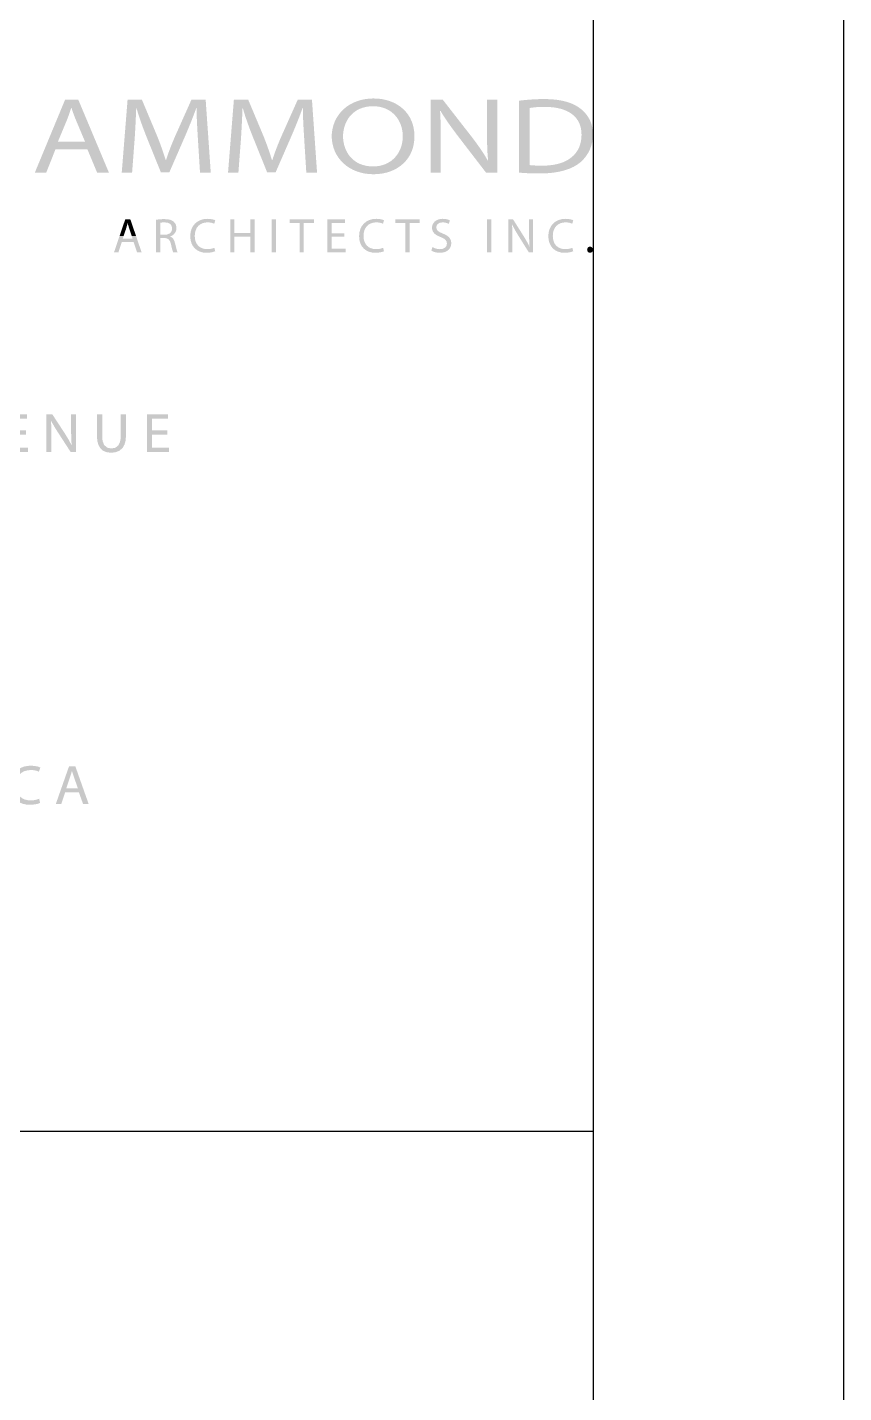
# Model space of a CAD drawing. Extents: x 0 to 36, y 0 to 24.
# Drawn here: x 34.368 to 36, y 18 to 20.729 of the extents above; entities that cross this region are included whole.
import ezdxf

# ---------------------------------------------------------------- set-up
doc = ezdxf.new("R2010")
doc.units = 0
doc.header["$LTSCALE"] = 0.375
doc.header["$MEASUREMENT"] = 0
doc.layers.get('0').update_dxf_attribs({"linetype": 'CONTINUOUS'})
doc.layers.get('DEFPOINTS').update_dxf_attribs({"linetype": 'CONTINUOUS'})
for name, color, linetype in [('BDR-25', 4, 'CONTINUOUS'), ('BDR-50', 5, 'CONTINUOUS'), ('BDR-70', 7, 'CONTINUOUS')]:
    doc.layers.add(name, color=color, linetype=linetype)

msp = doc.modelspace()

# ---------------------------------------------------------------- hatches: boundary and pattern name
at = {"layer": 'BDR-25'}
h = msp.add_hatch(color=256, dxfattribs=at)
h.paths.add_polyline_path([(34.6173, 19.9471), (34.6495, 19.9471), (34.6495, 19.9558), (34.607, 19.9558), (34.607, 19.8802), (34.6514, 19.8802), (34.6514, 19.8889), (34.6173, 19.8889), (34.6173, 19.9153), (34.6477, 19.9153), (34.6477, 19.924), (34.6173, 19.924)])
h.paths.add_polyline_path([(32.8358, 19.9532), (32.8271, 19.9532), (32.8107, 19.9447), (32.8257, 19.9435), (32.8257, 19.8802), (32.8358, 19.8802)])
h.paths.add_polyline_path([(32.8255, 19.9435), (32.8107, 19.9447), (32.8127, 19.9368)], flags=17)
h.paths.add_polyline_path([(32.9039, 19.9445), (32.9327, 19.9445), (32.9327, 19.9532), (32.8966, 19.9532), (32.8917, 19.9181), (32.8942, 19.9185), (32.9025, 19.9189), (32.9272, 19.9208), (32.9236, 19.9234), (32.9163, 19.926), (32.9013, 19.9266)])
h.paths.add_polyline_path([(32.9321, 19.9149), (32.9272, 19.9208), (32.9029, 19.919), (32.912, 19.9177), (32.9183, 19.9147), (32.9219, 19.9106), (32.9238, 19.9029), (32.9232, 19.8983), (32.9189, 19.8918), (32.9144, 19.8889), (32.9065, 19.8875), (32.9266, 19.8861), (32.9294, 19.8891), (32.9333, 19.896), (32.9345, 19.9039), (32.9343, 19.9074)])
h.paths.add_polyline_path([(32.9201, 19.8818), (32.9266, 19.8861), (32.9065, 19.8875), (32.9057, 19.8875), (32.8976, 19.8885), (32.8901, 19.8916), (32.8875, 19.8837), (32.8905, 19.882), (32.898, 19.8798), (32.9065, 19.879), (32.9126, 19.8794)])
h.paths.add_polyline_path([(33.0105, 19.8861), (32.9905, 19.8875), (32.9896, 19.8875), (32.9815, 19.8885), (32.974, 19.8916), (32.9714, 19.8837), (32.9744, 19.882), (32.9819, 19.8798), (32.9905, 19.879), (32.9965, 19.8794), (33.004, 19.8818)])
h.paths.add_polyline_path([(33.0172, 19.896), (33.0184, 19.9039), (33.0182, 19.9074), (33.016, 19.9149), (33.0111, 19.9208), (32.9864, 19.9189), (32.987, 19.9189), (32.9959, 19.9177), (33.0024, 19.9147), (33.0059, 19.9106), (33.0077, 19.9029), (33.0071, 19.8983), (33.0028, 19.8918), (32.9984, 19.8889), (32.9905, 19.8875), (33.0105, 19.8861), (33.0134, 19.8891)])
h.paths.add_polyline_path([(33.0075, 19.9234), (33.0002, 19.926), (32.9852, 19.9266), (32.988, 19.9445), (33.0166, 19.9445), (33.0166, 19.9532), (32.9805, 19.9532), (32.9757, 19.9181), (32.9781, 19.9185), (32.9864, 19.9189), (33.0111, 19.9208)])
h.paths.add_polyline_path([(34.5184, 19.9027), (34.5176, 19.9118), (34.5176, 19.9558), (34.507, 19.9558), (34.507, 19.912), (34.5072, 19.9096), (34.5083, 19.9007), (34.5107, 19.8934), (34.5143, 19.8875), (34.5196, 19.8828), (34.5358, 19.8875), (34.5283, 19.8889), (34.5224, 19.8936), (34.521, 19.8956)])
h.paths.add_polyline_path([(34.5516, 19.8828), (34.5573, 19.8875), (34.5587, 19.8891), (34.5624, 19.8956), (34.5644, 19.9033), (34.5652, 19.9124), (34.5652, 19.9558), (34.5547, 19.9558), (34.5547, 19.9118), (34.5547, 19.9082), (34.5531, 19.8999), (34.5498, 19.8936), (34.5439, 19.8889), (34.5358, 19.8875), (34.5196, 19.8828), (34.5267, 19.88), (34.5354, 19.879), (34.5358, 19.879), (34.5443, 19.88)])
h.paths.add_polyline_path([(34.4653, 19.9558), (34.4556, 19.9558), (34.4556, 19.9242), (34.4556, 19.9167), (34.4558, 19.9076), (34.4562, 19.8999), (34.4568, 19.8936), (34.4547, 19.8802), (34.4653, 19.8802)])
h.paths.add_polyline_path([(34.4426, 19.9181), (34.4179, 19.9558), (34.4152, 19.9435), (34.417, 19.9398), (34.4209, 19.9331), (34.4252, 19.9258), (34.4302, 19.9181), (34.4547, 19.8802), (34.4568, 19.8936), (34.4552, 19.8964), (34.4515, 19.9035), (34.4472, 19.9106)])
h.paths.add_polyline_path([(34.4158, 19.9201), (34.4158, 19.9293), (34.4156, 19.937), (34.4152, 19.9435), (34.4179, 19.9558), (34.4061, 19.9558), (34.4061, 19.8802), (34.4158, 19.8802), (34.4158, 19.9126)])
h.paths.add_polyline_path([(34.3654, 19.924), (34.335, 19.924), (34.335, 19.9471), (34.3672, 19.9471), (34.3672, 19.9558), (34.3246, 19.9558), (34.3246, 19.8802), (34.369, 19.8802), (34.369, 19.8889), (34.335, 19.8889), (34.335, 19.9153), (34.3654, 19.9153)])
h.paths.add_polyline_path([(34.292, 19.9558), (34.281, 19.9558), (34.2677, 19.9185), (34.266, 19.9135), (34.2632, 19.9049), (34.2608, 19.8974), (34.2589, 19.8908), (34.2525, 19.8802), (34.2642, 19.8802)])
h.paths.add_polyline_path([(34.2383, 19.9558), (34.2269, 19.9558), (34.2525, 19.8802), (34.2589, 19.8908), (34.2575, 19.8952), (34.2553, 19.9029), (34.2525, 19.9118)])
h.paths.add_polyline_path([(34.173, 19.9558), (34.1661, 19.9469), (34.1665, 19.9453), (34.1681, 19.9402), (34.1706, 19.9329), (34.1738, 19.9234), (34.1779, 19.9118), (34.1546, 19.9118), (34.1801, 19.9037), (34.1884, 19.8802), (34.1996, 19.8802)])
h.paths.add_polyline_path([(34.1598, 19.927), (34.1627, 19.9353), (34.1647, 19.942), (34.1661, 19.9469), (34.173, 19.9558), (34.16, 19.9558), (34.1337, 19.8802), (34.1446, 19.8802), (34.1525, 19.9037), (34.1801, 19.9037), (34.1546, 19.9118), (34.1566, 19.9171)])
h.paths.add_polyline_path([(34.0534, 19.9199), (34.053, 19.9256), (34.0512, 19.9335), (34.0479, 19.9406), (34.0431, 19.9465), (34.0412, 19.9479), (34.0354, 19.9518), (34.0108, 19.9483), (34.0121, 19.9483), (34.021, 19.9473), (34.0285, 19.9449), (34.0344, 19.9408), (34.0386, 19.9353), (34.0414, 19.9283), (34.0425, 19.9195), (34.0425, 19.9177), (34.0412, 19.9092), (34.0384, 19.9019), (34.0337, 19.896), (34.0321, 19.8946), (34.0258, 19.891), (34.0181, 19.8885), (34.0092, 19.8879), (34.0364, 19.8863), (34.0419, 19.8905), (34.0423, 19.8908), (34.0471, 19.8966), (34.0506, 19.9035), (34.0528, 19.9112)])
h.paths.add_polyline_path([(33.9989, 19.9473), (34.0021, 19.9479), (34.0108, 19.9483), (34.0354, 19.9518), (34.0283, 19.9544), (34.02, 19.956), (34.0104, 19.9564), (34.0046, 19.9564), (33.9964, 19.9558), (33.9883, 19.9548), (33.9883, 19.8804), (33.9906, 19.8802), (33.9985, 19.8798), (34.0072, 19.8796), (34.0133, 19.8798), (34.0222, 19.8808), (34.0299, 19.883), (34.0364, 19.8863), (34.0092, 19.8879), (34.0062, 19.8879), (33.9989, 19.8883)])
h.paths.add_polyline_path([(33.9261, 19.9558), (33.9192, 19.9469), (33.9198, 19.9453), (33.9212, 19.9402), (33.9237, 19.9329), (33.9271, 19.9234), (33.9312, 19.9118), (33.9079, 19.9118), (33.9332, 19.9037), (33.9415, 19.8802), (33.9529, 19.8802)])
h.paths.add_polyline_path([(33.9079, 19.9118), (33.9097, 19.9171), (33.9129, 19.927), (33.9158, 19.9353), (33.9178, 19.942), (33.9192, 19.9469), (33.9261, 19.9558), (33.9133, 19.9558), (33.8868, 19.8802), (33.8977, 19.8802), (33.9056, 19.9037), (33.9332, 19.9037)])
h.paths.add_polyline_path([(33.8519, 19.924), (33.8215, 19.924), (33.8215, 19.9471), (33.8537, 19.9471), (33.8537, 19.9558), (33.8112, 19.9558), (33.8112, 19.8802), (33.8556, 19.8802), (33.8556, 19.8889), (33.8215, 19.8889), (33.8215, 19.9153), (33.8519, 19.9153)])
h.paths.add_polyline_path([(33.7668, 19.9558), (33.7579, 19.9461), (33.7581, 19.9402), (33.7585, 19.9319), (33.7591, 19.9214), (33.7611, 19.8802), (33.7715, 19.8802)])
h.paths.add_polyline_path([(33.7528, 19.9307), (33.7554, 19.9384), (33.7579, 19.9461), (33.7668, 19.9558), (33.7532, 19.9558), (33.7392, 19.9187), (33.7388, 19.9179), (33.7362, 19.9104), (33.7338, 19.9025), (33.7313, 19.8942), (33.7224, 19.893), (33.7267, 19.8808), (33.7346, 19.8808), (33.749, 19.9199), (33.75, 19.9228)])
h.paths.add_polyline_path([(33.7218, 19.9244), (33.7188, 19.9329), (33.7149, 19.9435), (33.7104, 19.9558), (33.705, 19.9461), (33.7056, 19.9443), (33.7078, 19.9362), (33.7102, 19.9287), (33.7102, 19.9283), (33.7115, 19.9248), (33.7133, 19.9193), (33.7157, 19.9124), (33.7188, 19.9035), (33.7224, 19.893), (33.7313, 19.8942), (33.7313, 19.8946), (33.7289, 19.9031), (33.7267, 19.9102), (33.7258, 19.9128), (33.724, 19.9177)])
h.paths.add_polyline_path([(33.7044, 19.9274), (33.7048, 19.9364), (33.705, 19.9461), (33.7104, 19.9558), (33.6969, 19.9558), (33.6916, 19.8802), (33.7015, 19.8802), (33.7035, 19.912), (33.7035, 19.9128), (33.704, 19.9197)])
h.paths.add_polyline_path([(33.6563, 19.9199), (33.6559, 19.9256), (33.6541, 19.9335), (33.6508, 19.9406), (33.6458, 19.9465), (33.6442, 19.9479), (33.6383, 19.9518), (33.6138, 19.9483), (33.615, 19.9483), (33.6239, 19.9473), (33.6312, 19.9449), (33.6373, 19.9408), (33.6415, 19.9353), (33.6444, 19.9283), (33.6454, 19.9195), (33.6454, 19.9177), (33.6442, 19.9092), (33.6413, 19.9019), (33.6367, 19.896), (33.635, 19.8946), (33.6288, 19.891), (33.6211, 19.8885), (33.6119, 19.8879), (33.6393, 19.8863), (33.6448, 19.8905), (33.6452, 19.8908), (33.65, 19.8966), (33.6535, 19.9035), (33.6555, 19.9112)])
h.paths.add_polyline_path([(33.6018, 19.9473), (33.605, 19.9479), (33.6138, 19.9483), (33.6383, 19.9518), (33.6312, 19.9544), (33.6229, 19.956), (33.6133, 19.9564), (33.6075, 19.9564), (33.5994, 19.9558), (33.5913, 19.9548), (33.5913, 19.8804), (33.5935, 19.8802), (33.6014, 19.8798), (33.6101, 19.8796), (33.6162, 19.8798), (33.6251, 19.8808), (33.6328, 19.883), (33.6393, 19.8863), (33.6119, 19.8879), (33.6091, 19.8879), (33.6018, 19.8883)])
h.paths.add_polyline_path([(33.529, 19.9558), (33.5221, 19.9469), (33.5225, 19.9453), (33.5242, 19.9402), (33.5266, 19.9329), (33.5298, 19.9234), (33.5341, 19.9118), (33.5108, 19.9118), (33.5361, 19.9037), (33.5444, 19.8802), (33.5556, 19.8802)])
h.paths.add_polyline_path([(33.5108, 19.9118), (33.5126, 19.9171), (33.5159, 19.927), (33.5187, 19.9353), (33.5207, 19.942), (33.5221, 19.9469), (33.529, 19.9558), (33.5163, 19.9558), (33.4897, 19.8802), (33.5006, 19.8802), (33.5086, 19.9037), (33.5361, 19.9037)])
h.paths.add_polyline_path([(33.4577, 19.91), (33.4583, 19.9187), (33.4579, 19.9252), (33.4563, 19.9331), (33.453, 19.9402), (33.4484, 19.9463), (33.4449, 19.9495), (33.4222, 19.9487), (33.4275, 19.9481), (33.4346, 19.9453), (33.4404, 19.9398), (33.4439, 19.9343), (33.4463, 19.9268), (33.4473, 19.9183), (33.4465, 19.9102), (33.4443, 19.9025), (33.4402, 19.896), (33.4366, 19.8924), (33.4299, 19.8887), (33.422, 19.8875), (33.3995, 19.8865), (33.406, 19.8824), (33.4133, 19.8798), (33.4218, 19.879), (33.4273, 19.8794), (33.4352, 19.8812), (33.4421, 19.8847), (33.4481, 19.8897), (33.4524, 19.8952), (33.4556, 19.9021)])
h.paths.add_polyline_path([(33.3977, 19.9258), (33.3999, 19.9333), (33.4038, 19.9398), (33.4074, 19.9437), (33.4141, 19.9473), (33.4222, 19.9487), (33.4449, 19.9495), (33.4384, 19.9538), (33.4309, 19.9562), (33.4226, 19.957), (33.4171, 19.9566), (33.4092, 19.9548), (33.4023, 19.9512), (33.3965, 19.9461), (33.3922, 19.9406), (33.3888, 19.9337), (33.3867, 19.9258), (33.3861, 19.9173), (33.3865, 19.9108), (33.3882, 19.9029), (33.3914, 19.8958), (33.3961, 19.8897), (33.3995, 19.8865), (33.422, 19.8875), (33.4169, 19.8879), (33.4098, 19.8908), (33.404, 19.8962), (33.4003, 19.9017), (33.3979, 19.9092), (33.3969, 19.9175)])
h.paths.add_polyline_path([(33.3423, 19.9187), (33.3142, 19.9205), (33.3142, 19.9477), (33.3156, 19.9479), (33.3241, 19.9485), (33.3452, 19.951), (33.3405, 19.9538), (33.333, 19.9558), (33.3235, 19.9564), (33.3198, 19.9564), (33.3113, 19.9558), (33.3036, 19.9548), (33.3036, 19.8802), (33.3142, 19.8802), (33.3142, 19.9128), (33.3237, 19.9128), (33.3377, 19.9165)])
h.paths.add_polyline_path([(33.3504, 19.9278), (33.3521, 19.9358), (33.3521, 19.9372), (33.35, 19.9449), (33.3452, 19.951), (33.3241, 19.9485), (33.3304, 19.9479), (33.3373, 19.9451), (33.3397, 19.9424), (33.3417, 19.9345), (33.3411, 19.9309), (33.3371, 19.9244), (33.3328, 19.922), (33.3245, 19.9205), (33.3142, 19.9205), (33.3423, 19.9187), (33.3482, 19.924)])
h.paths.add_polyline_path([(33.3488, 19.9013), (33.3474, 19.9055), (33.3434, 19.9126), (33.3377, 19.9165), (33.3237, 19.9128), (33.3267, 19.9124), (33.3336, 19.9094), (33.3361, 19.9066), (33.3389, 19.8983), (33.3397, 19.8946), (33.3423, 19.8851), (33.344, 19.8802), (33.3547, 19.8802), (33.3539, 19.8824), (33.3517, 19.8895)])
h.paths.add_polyline_path([(33.2659, 19.9017), (33.2653, 19.907), (33.2617, 19.9139), (33.2576, 19.9175), (33.2351, 19.9163), (33.2428, 19.9155), (33.2497, 19.9124), (33.2527, 19.9094), (33.255, 19.9019), (33.2542, 19.8974), (33.2497, 19.8914), (33.244, 19.8887), (33.2353, 19.8877), (33.26, 19.8875), (33.2645, 19.894)])
h.paths.add_polyline_path([(33.2268, 19.9163), (33.2351, 19.9163), (33.2576, 19.9175), (33.2501, 19.9208), (33.2538, 19.9224), (33.2268, 19.924), (33.2268, 19.9479), (33.2274, 19.9479), (33.2359, 19.9485), (33.2562, 19.9514), (33.2521, 19.9538), (33.2446, 19.9558), (33.2351, 19.9564), (33.2323, 19.9564), (33.2238, 19.956), (33.2165, 19.9548), (33.2165, 19.8804), (33.2246, 19.8798), (33.2321, 19.8796), (33.2361, 19.8796), (33.2452, 19.8806), (33.2525, 19.8826), (33.2582, 19.8859), (33.26, 19.8875), (33.2353, 19.8877), (33.2349, 19.8877), (33.2268, 19.8881)])
h.paths.add_polyline_path([(33.2611, 19.9299), (33.2631, 19.9376), (33.2613, 19.9451), (33.2562, 19.9514), (33.2359, 19.9485), (33.2373, 19.9485), (33.2459, 19.9469), (33.2507, 19.9428), (33.2525, 19.9364), (33.2521, 19.9339), (33.2481, 19.9274), (33.2444, 19.9254), (33.2359, 19.924), (33.2268, 19.924), (33.2538, 19.9224), (33.2596, 19.9276)])
h.paths.add_polyline_path([(33.0878, 19.9532), (33.0788, 19.9532), (33.0626, 19.9447), (33.0776, 19.9435), (33.0776, 19.8802), (33.0878, 19.8802)])
h.paths.add_polyline_path([(33.0774, 19.9435), (33.0626, 19.9447), (33.0646, 19.9368)], flags=17)
h = msp.add_hatch(color=256, dxfattribs=at)
h.paths.add_polyline_path([(32.8211, 19.2117), (32.8515, 19.2117), (32.8515, 19.2202), (32.8211, 19.2202), (32.8211, 19.2435), (32.8533, 19.2435), (32.8533, 19.252), (32.8107, 19.252), (32.8107, 19.1765), (32.855, 19.1765), (32.855, 19.1852), (32.8211, 19.1852)])
h.paths.add_polyline_path([(32.9785, 19.2), (33.0062, 19.2), (32.9807, 19.2081), (32.9823, 19.2127), (32.9851, 19.221), (32.9875, 19.2282), (32.9895, 19.2343), (32.991, 19.2393), (32.9921, 19.2433), (32.9989, 19.252), (32.9862, 19.252), (32.9597, 19.1765), (32.9706, 19.1765)])
h.paths.add_polyline_path([(32.9989, 19.252), (32.9921, 19.2433), (32.9926, 19.2417), (32.9938, 19.2379), (32.9955, 19.2326), (32.9977, 19.2259), (33.0006, 19.2177), (33.004, 19.2081), (32.9807, 19.2081), (33.0062, 19.2), (33.0144, 19.1765), (33.0256, 19.1765)])
h.paths.add_polyline_path([(33.0717, 19.209), (33.0813, 19.209), (33.1, 19.2098), (33.0952, 19.2129), (33.1012, 19.2158), (33.0717, 19.2169), (33.0717, 19.2439), (33.0744, 19.2444), (33.0818, 19.2448), (33.1029, 19.2471), (33.1008, 19.2486), (33.0955, 19.2509), (33.0889, 19.2523), (33.081, 19.2528), (33.0741, 19.2526), (33.0675, 19.252), (33.0613, 19.2511), (33.0613, 19.1765), (33.0717, 19.1765)])
h.paths.add_polyline_path([(33.1087, 19.2255), (33.1097, 19.2321), (33.1092, 19.2365), (33.107, 19.2424), (33.1029, 19.2471), (33.0822, 19.2448), (33.0895, 19.2438), (33.0948, 19.2413), (33.0979, 19.2374), (33.0993, 19.2309), (33.0984, 19.2257), (33.0946, 19.2206), (33.089, 19.2178), (33.0821, 19.2169), (33.0717, 19.2169), (33.1012, 19.2158), (33.1058, 19.2202)])
h.paths.add_polyline_path([(33.1064, 19.1975), (33.1062, 19.1979), (33.1036, 19.2048), (33.1, 19.2098), (33.0813, 19.209), (33.0859, 19.2085), (33.0912, 19.2057), (33.0942, 19.2016), (33.0966, 19.1944), (33.0984, 19.1867), (33.1002, 19.18), (33.1017, 19.1765), (33.1123, 19.1765), (33.1108, 19.1808), (33.1088, 19.1876)])
h.paths.add_polyline_path([(33.1552, 19.2068), (33.1547, 19.2138), (33.155, 19.2196), (33.1564, 19.226), (33.1591, 19.2316), (33.1629, 19.2365), (33.1663, 19.2394), (33.1718, 19.2424), (33.1781, 19.2441), (33.1851, 19.2447), (33.1598, 19.2462), (33.155, 19.2423), (33.1514, 19.2381), (33.148, 19.2328), (33.1456, 19.2269), (33.1441, 19.2205), (33.1437, 19.2136), (33.1439, 19.2084), (33.1451, 19.2017), (33.1472, 19.1957), (33.1503, 19.1904), (33.1544, 19.1856), (33.1576, 19.1828), (33.1845, 19.184), (33.1794, 19.1843), (33.1729, 19.1857), (33.1673, 19.1884), (33.1626, 19.1921), (33.1601, 19.1952), (33.157, 19.2006)])
h.paths.add_polyline_path([(33.2013, 19.1873), (33.198, 19.186), (33.1918, 19.1845), (33.1845, 19.184), (33.1576, 19.1828), (33.1629, 19.1795), (33.1688, 19.1772), (33.1753, 19.1758), (33.1825, 19.1753), (33.1843, 19.1753), (33.1918, 19.1759), (33.1982, 19.1771), (33.2034, 19.179)])
h.paths.add_polyline_path([(33.2036, 19.2498), (33.1986, 19.2517), (33.1921, 19.2529), (33.1847, 19.2534), (33.1777, 19.2529), (33.1712, 19.2516), (33.1652, 19.2493), (33.1598, 19.2462), (33.1851, 19.2447), (33.1885, 19.2446), (33.1951, 19.2435), (33.2011, 19.2414)])
h.paths.add_polyline_path([(33.2508, 19.2207), (33.2508, 19.252), (33.2404, 19.252), (33.2404, 19.1765), (33.2508, 19.1765), (33.2508, 19.2118), (33.2886, 19.2118)])
h.paths.add_polyline_path([(33.299, 19.252), (33.2886, 19.252), (33.2886, 19.2207), (33.2508, 19.2207), (33.2886, 19.2118), (33.2886, 19.1765), (33.299, 19.1765)])
h.paths.add_polyline_path([(33.3512, 19.252), (33.3407, 19.252), (33.3407, 19.1765), (33.3512, 19.1765)])
h.paths.add_polyline_path([(33.4184, 19.2434), (33.4424, 19.2434), (33.4424, 19.252), (33.3841, 19.252), (33.3841, 19.2434), (33.4079, 19.2434), (33.4079, 19.1765), (33.4184, 19.1765)])
h.paths.add_polyline_path([(33.4856, 19.2117), (33.516, 19.2117), (33.516, 19.2202), (33.4856, 19.2202), (33.4856, 19.2435), (33.5178, 19.2435), (33.5178, 19.252), (33.4752, 19.252), (33.4752, 19.1765), (33.5196, 19.1765), (33.5196, 19.1852), (33.4856, 19.1852)])
h.paths.add_polyline_path([(33.5639, 19.2068), (33.5634, 19.2138), (33.5637, 19.2196), (33.5651, 19.226), (33.5677, 19.2316), (33.5716, 19.2365), (33.575, 19.2394), (33.5804, 19.2424), (33.5867, 19.2441), (33.5938, 19.2447), (33.5685, 19.2462), (33.5637, 19.2423), (33.5601, 19.2381), (33.5567, 19.2328), (33.5542, 19.2269), (33.5528, 19.2205), (33.5523, 19.2136), (33.5526, 19.2084), (33.5537, 19.2017), (33.5559, 19.1957), (33.559, 19.1904), (33.563, 19.1856), (33.5663, 19.1828), (33.5932, 19.184), (33.5881, 19.1843), (33.5816, 19.1857), (33.576, 19.1884), (33.5713, 19.1921), (33.5687, 19.1952), (33.5657, 19.2006)])
h.paths.add_polyline_path([(33.61, 19.1873), (33.6067, 19.186), (33.6005, 19.1845), (33.5932, 19.184), (33.5663, 19.1828), (33.5716, 19.1795), (33.5775, 19.1772), (33.584, 19.1758), (33.5911, 19.1753), (33.593, 19.1753), (33.6005, 19.1759), (33.6068, 19.1771), (33.6121, 19.179)])
h.paths.add_polyline_path([(33.6073, 19.2517), (33.6008, 19.2529), (33.5933, 19.2534), (33.5863, 19.2529), (33.5798, 19.2516), (33.5739, 19.2493), (33.5685, 19.2462), (33.5938, 19.2447), (33.5972, 19.2446), (33.6037, 19.2435), (33.6098, 19.2414), (33.6123, 19.2498)])
h.paths.add_polyline_path([(33.6746, 19.2434), (33.6986, 19.2434), (33.6986, 19.252), (33.6403, 19.252), (33.6403, 19.2434), (33.6642, 19.2434), (33.6642, 19.1765), (33.6746, 19.1765)])
h.paths.add_polyline_path([(33.7706, 19.2104), (33.7676, 19.2131), (33.7623, 19.2165), (33.7552, 19.2196), (33.7545, 19.2198), (33.7474, 19.223), (33.7429, 19.2259), (33.7415, 19.2276), (33.7398, 19.2337), (33.7401, 19.2362), (33.7435, 19.2416), (33.7473, 19.2437), (33.7541, 19.2448), (33.7362, 19.2475), (33.7333, 19.2445), (33.7302, 19.239), (33.7292, 19.2326), (33.7292, 19.2317), (33.7306, 19.2254), (33.7342, 19.22), (33.7373, 19.2172), (33.7428, 19.214), (33.75, 19.2111), (33.7564, 19.2084), (33.7612, 19.2051), (33.763, 19.2028), (33.7646, 19.1965), (33.764, 19.1924), (33.7603, 19.1874), (33.7556, 19.1849), (33.7485, 19.1839), (33.768, 19.1815), (33.7714, 19.1851), (33.7742, 19.1907), (33.7751, 19.1973), (33.7751, 19.1985), (33.7738, 19.2051)])
h.paths.add_polyline_path([(33.768, 19.1815), (33.7485, 19.1839), (33.7426, 19.1844), (33.7364, 19.1861), (33.7303, 19.1889), (33.7276, 19.1804), (33.7301, 19.1789), (33.7368, 19.1767), (33.7413, 19.1758), (33.7478, 19.1753), (33.75, 19.1753), (33.757, 19.1762), (33.763, 19.1783)])
h.paths.add_polyline_path([(33.7681, 19.2513), (33.7618, 19.2528), (33.7546, 19.2534), (33.7475, 19.2527), (33.7414, 19.2507), (33.7362, 19.2475), (33.7541, 19.2448), (33.7568, 19.2447), (33.7634, 19.2436), (33.7692, 19.2411), (33.772, 19.2495)])
h.paths.add_polyline_path([(33.8163, 19.2114), (33.8164, 19.2144), (33.8173, 19.2211), (33.8192, 19.2272), (33.8222, 19.2328), (33.8261, 19.2378), (33.8268, 19.2385), (33.832, 19.2426), (33.8376, 19.2456), (33.8437, 19.2473), (33.8504, 19.248), (33.8702, 19.2483), (33.8645, 19.2512), (33.8582, 19.2528), (33.8513, 19.2534), (33.8504, 19.2534), (33.8436, 19.2527), (33.8373, 19.2512), (33.8315, 19.2488), (33.8261, 19.2453), (33.8213, 19.241), (33.8209, 19.2405), (33.8168, 19.2354), (33.8136, 19.2299), (33.8113, 19.2239), (33.81, 19.2176), (33.8096, 19.2108), (33.8096, 19.2085), (33.8106, 19.2018), (33.8125, 19.1956), (33.8155, 19.1901), (33.8197, 19.1853), (33.8208, 19.1843), (33.8259, 19.1804), (33.8458, 19.1808), (33.8417, 19.181), (33.8353, 19.1825), (33.8297, 19.1852), (33.8246, 19.1891), (33.8216, 19.1927), (33.8187, 19.1981), (33.8169, 19.2044)])
h.paths.add_polyline_path([(33.8591, 19.1773), (33.8648, 19.1797), (33.863, 19.1849), (33.8591, 19.183), (33.8528, 19.1814), (33.8458, 19.1808), (33.8259, 19.1804), (33.8315, 19.1775), (33.8378, 19.1759), (33.8445, 19.1753), (33.8457, 19.1753), (33.8527, 19.1759)])
h.paths.add_polyline_path([(33.8514, 19.1989), (33.8424, 19.2007), (33.8367, 19.203), (33.8348, 19.2092), (33.8349, 19.2113), (33.8365, 19.2177), (33.8401, 19.2231), (33.8411, 19.2241), (33.8464, 19.2276), (33.8527, 19.2288), (33.8399, 19.2313), (33.8348, 19.2272), (33.834, 19.2265), (33.8301, 19.2211), (33.8278, 19.2152), (33.827, 19.2087), (33.8277, 19.2037), (33.8306, 19.1984), (33.8334, 19.1961), (33.8395, 19.1943), (33.8402, 19.1944), (33.8462, 19.1956)], flags=17)
h.paths.add_polyline_path([(33.8558, 19.2042), (33.8511, 19.2055), (33.848, 19.2025), (33.8424, 19.2007), (33.8514, 19.1989)], flags=17)
h.paths.add_polyline_path([(33.8631, 19.2148), (33.8645, 19.2221), (33.8664, 19.2326), (33.8607, 19.2344), (33.8538, 19.235), (33.8522, 19.235), (33.8457, 19.2339), (33.8399, 19.2313), (33.8527, 19.2288), (33.8584, 19.2279), (33.8562, 19.2159), (33.8547, 19.2111), (33.8511, 19.2055), (33.8558, 19.2042), (33.856, 19.2023), (33.8585, 19.1967), (33.8587, 19.1966), (33.8647, 19.1943), (33.8682, 19.1946), (33.874, 19.1969), (33.8664, 19.2), (33.8641, 19.2007), (33.862, 19.2065), (33.8623, 19.2102), (33.8624, 19.2109)])
h.paths.add_polyline_path([(33.8825, 19.207), (33.8843, 19.2132), (33.885, 19.2203), (33.885, 19.2205), (33.8844, 19.2273), (33.8826, 19.2336), (33.8797, 19.2391), (33.8755, 19.244), (33.8751, 19.2445), (33.8702, 19.2483), (33.8504, 19.248), (33.8536, 19.2478), (33.8603, 19.2466), (33.866, 19.244), (33.8708, 19.2403), (33.8726, 19.2382), (33.8758, 19.2329), (33.8777, 19.2268), (33.8784, 19.2198), (33.8783, 19.2179), (33.8773, 19.2111), (33.8748, 19.2056), (33.8718, 19.2022), (33.8664, 19.2), (33.874, 19.1969), (33.879, 19.2014), (33.8794, 19.2019)])
h.paths.add_polyline_path([(34.464, 19.252), (34.4572, 19.2433), (34.4576, 19.2417), (34.4587, 19.2379), (34.4605, 19.2326), (34.4628, 19.2259), (34.4657, 19.2177), (34.4691, 19.2081), (34.4458, 19.2081), (34.4711, 19.2), (34.4795, 19.1765), (34.4907, 19.1765)])
h.paths.add_polyline_path([(34.4458, 19.2081), (34.4473, 19.2127), (34.4502, 19.221), (34.4526, 19.2282), (34.4546, 19.2343), (34.4561, 19.2393), (34.4572, 19.2433), (34.464, 19.252), (34.4513, 19.252), (34.4248, 19.1765), (34.4357, 19.1765), (34.4436, 19.2), (34.4711, 19.2)])
h.paths.add_polyline_path([(34.3939, 19.2498), (34.3888, 19.2517), (34.3823, 19.2529), (34.3749, 19.2534), (34.368, 19.2529), (34.3614, 19.2516), (34.3554, 19.2493), (34.3501, 19.2462), (34.3753, 19.2447), (34.3787, 19.2446), (34.3853, 19.2435), (34.3913, 19.2414)])
h.paths.add_polyline_path([(34.362, 19.2424), (34.3683, 19.2441), (34.3753, 19.2447), (34.3501, 19.2462), (34.3452, 19.2423), (34.3416, 19.2381), (34.3382, 19.2328), (34.3358, 19.2269), (34.3344, 19.2205), (34.3339, 19.2136), (34.3342, 19.2084), (34.3354, 19.2017), (34.3374, 19.1957), (34.3405, 19.1904), (34.3446, 19.1856), (34.348, 19.1828), (34.3748, 19.184), (34.3696, 19.1843), (34.3631, 19.1857), (34.3575, 19.1884), (34.3528, 19.1921), (34.3503, 19.1952), (34.3473, 19.2006), (34.3455, 19.2068), (34.3449, 19.2138), (34.3452, 19.2196), (34.3467, 19.226), (34.3493, 19.2316), (34.3531, 19.2365), (34.3565, 19.2394)])
h.paths.add_polyline_path([(34.3916, 19.1873), (34.3883, 19.186), (34.382, 19.1845), (34.3748, 19.184), (34.348, 19.1828), (34.3533, 19.1795), (34.3591, 19.1772), (34.3655, 19.1758), (34.3727, 19.1753), (34.3745, 19.1753), (34.382, 19.1759), (34.3884, 19.1771), (34.3936, 19.179)])
h.paths.add_polyline_path([(34.2279, 19.252), (34.221, 19.2433), (34.2214, 19.2417), (34.2226, 19.2379), (34.2244, 19.2326), (34.2267, 19.2259), (34.2295, 19.2177), (34.2329, 19.2081), (34.2096, 19.2081), (34.235, 19.2), (34.2434, 19.1765), (34.2546, 19.1765)])
h.paths.add_polyline_path([(34.3013, 19.1826), (34.2995, 19.1879), (34.2944, 19.19), (34.2894, 19.1879), (34.2874, 19.1826), (34.2894, 19.1774), (34.2943, 19.1753), (34.2995, 19.1774)])
h.paths.add_polyline_path([(34.2075, 19.2), (34.235, 19.2), (34.2096, 19.2081), (34.2112, 19.2127), (34.2141, 19.221), (34.2164, 19.2282), (34.2183, 19.2343), (34.2199, 19.2393), (34.221, 19.2433), (34.2279, 19.252), (34.2151, 19.252), (34.1886, 19.1765), (34.1995, 19.1765)])
h.paths.add_polyline_path([(34.1527, 19.252), (34.1424, 19.252), (34.1424, 19.2207), (34.1045, 19.2207), (34.1424, 19.2118), (34.1424, 19.1765), (34.1527, 19.1765)])
h.paths.add_polyline_path([(34.1045, 19.2207), (34.1045, 19.252), (34.0941, 19.252), (34.0941, 19.1765), (34.1045, 19.1765), (34.1045, 19.2118), (34.1424, 19.2118)])
h.paths.add_polyline_path([(34.0252, 19.252), (34.0148, 19.252), (34.0148, 19.1765), (34.0586, 19.1765), (34.0586, 19.1853), (34.0252, 19.1853)])
h.paths.add_polyline_path([(33.9758, 19.1873), (33.9725, 19.186), (33.9661, 19.1845), (33.959, 19.184), (33.9321, 19.1828), (33.9373, 19.1795), (33.9433, 19.1772), (33.9497, 19.1758), (33.9569, 19.1753), (33.9587, 19.1753), (33.9662, 19.1759), (33.9725, 19.1771), (33.9778, 19.179)])
h.paths.add_polyline_path([(33.9372, 19.2365), (33.9407, 19.2394), (33.9461, 19.2424), (33.9524, 19.2441), (33.9595, 19.2447), (33.9342, 19.2462), (33.9293, 19.2423), (33.9258, 19.2381), (33.9224, 19.2328), (33.92, 19.2269), (33.9186, 19.2205), (33.918, 19.2136), (33.9183, 19.2084), (33.9194, 19.2017), (33.9216, 19.1957), (33.9247, 19.1904), (33.9288, 19.1856), (33.9321, 19.1828), (33.959, 19.184), (33.9538, 19.1843), (33.9473, 19.1857), (33.9416, 19.1884), (33.9369, 19.1921), (33.9345, 19.1952), (33.9314, 19.2006), (33.9297, 19.2068), (33.929, 19.2138), (33.9294, 19.2196), (33.9309, 19.226), (33.9335, 19.2316)])
h.paths.add_polyline_path([(33.973, 19.2517), (33.9665, 19.2529), (33.9591, 19.2534), (33.952, 19.2529), (33.9456, 19.2516), (33.9396, 19.2493), (33.9342, 19.2462), (33.9595, 19.2447), (33.9629, 19.2446), (33.9695, 19.2435), (33.9755, 19.2414), (33.9781, 19.2498)])
at = {"layer": 'BDR-50'}
h = msp.add_hatch(color=256, dxfattribs=at)
h.dxf.hatch_style = 2
edge = h.paths.add_edge_path()
edge.add_spline(control_points=[(34.4365, 20.5185), (34.4365, 20.5185), (34.4473, 20.5445), (34.4473, 20.5445), (34.4507, 20.5531), (34.4532, 20.5608), (34.4557, 20.5685), (34.4557, 20.5685), (34.4562, 20.5685), (34.4562, 20.5685), (34.4587, 20.561), (34.4612, 20.5534), (34.4651, 20.5441), (34.4651, 20.5441), (34.4759, 20.5185), (34.4759, 20.5185), (34.4759, 20.5185), (34.4977, 20.5185), (34.4977, 20.5185), (34.4977, 20.5185), (34.4699, 20.5846), (34.4699, 20.5846), (34.4699, 20.5846), (34.4434, 20.5846), (34.4434, 20.5846), (34.4434, 20.5846), (34.416, 20.5185), (34.416, 20.5185), (34.416, 20.5185), (34.4365, 20.5185), (34.4365, 20.5185)], knot_values=[0, 0, 0, 0, 1, 1, 1, 2, 2, 2, 3, 3, 3, 4, 4, 4, 5, 5, 5, 6, 6, 6, 7, 7, 7, 8, 8, 8, 9, 9, 9, 10, 10, 10, 10], degree=3, periodic=0)
h = msp.add_hatch(color=256, dxfattribs=at)
h.dxf.hatch_style = 2
edge = h.paths.add_edge_path()
edge.add_spline(control_points=[(34.7092, 20.5032), (34.7079, 20.5238), (34.7063, 20.5496), (34.7063, 20.5681), (34.7063, 20.5681), (34.7058, 20.5681), (34.7058, 20.5681), (34.6996, 20.5509), (34.6921, 20.5322), (34.6831, 20.5112), (34.6831, 20.5112), (34.6519, 20.4396), (34.6519, 20.4396), (34.6519, 20.4396), (34.6349, 20.4396), (34.6349, 20.4396), (34.6349, 20.4396), (34.6063, 20.5104), (34.6063, 20.5104), (34.5979, 20.5317), (34.5911, 20.5506), (34.5862, 20.5681), (34.5862, 20.5681), (34.5857, 20.5681), (34.5857, 20.5681), (34.5849, 20.5496), (34.5839, 20.524), (34.5822, 20.5017), (34.5822, 20.5017), (34.5774, 20.4387), (34.5774, 20.4387), (34.5774, 20.4387), (34.5567, 20.4387), (34.5567, 20.4387), (34.5567, 20.4387), (34.5684, 20.5846), (34.5684, 20.5846), (34.5684, 20.5846), (34.5971, 20.5846), (34.5971, 20.5846), (34.5971, 20.5846), (34.6273, 20.5127), (34.6273, 20.5127), (34.6343, 20.4953), (34.6401, 20.4787), (34.6446, 20.4639), (34.6446, 20.4639), (34.6452, 20.4639), (34.6452, 20.4639), (34.6497, 20.478), (34.656, 20.4948), (34.6639, 20.5127), (34.6639, 20.5127), (34.696, 20.5846), (34.696, 20.5846), (34.696, 20.5846), (34.7245, 20.5846), (34.7245, 20.5846), (34.7245, 20.5846), (34.7347, 20.4387), (34.7347, 20.4387), (34.7347, 20.4387), (34.7132, 20.4387), (34.7132, 20.4387), (34.7132, 20.4387), (34.7092, 20.5032), (34.7092, 20.5032)], knot_values=[0, 0, 0, 0, 1, 1, 1, 2, 2, 2, 3, 3, 3, 4, 4, 4, 5, 5, 5, 6, 6, 6, 7, 7, 7, 8, 8, 8, 9, 9, 9, 10, 10, 10, 11, 11, 11, 12, 12, 12, 13, 13, 13, 14, 14, 14, 15, 15, 15, 16, 16, 16, 17, 17, 17, 18, 18, 18, 19, 19, 19, 20, 20, 20, 21, 21, 21, 22, 22, 22, 22], degree=3, periodic=0)
h = msp.add_hatch(color=256, dxfattribs=at)
h.dxf.hatch_style = 2
edge = h.paths.add_edge_path()
edge.add_spline(control_points=[(34.9217, 20.5032), (34.9204, 20.5238), (34.9188, 20.5496), (34.9188, 20.5681), (34.9188, 20.5681), (34.9183, 20.5681), (34.9183, 20.5681), (34.9121, 20.5509), (34.9046, 20.5322), (34.8956, 20.5112), (34.8956, 20.5112), (34.8644, 20.4396), (34.8644, 20.4396), (34.8644, 20.4396), (34.8474, 20.4396), (34.8474, 20.4396), (34.8474, 20.4396), (34.8188, 20.5104), (34.8188, 20.5104), (34.8104, 20.5317), (34.8036, 20.5506), (34.7987, 20.5681), (34.7987, 20.5681), (34.7982, 20.5681), (34.7982, 20.5681), (34.7974, 20.5496), (34.7964, 20.524), (34.7947, 20.5017), (34.7947, 20.5017), (34.7899, 20.4387), (34.7899, 20.4387), (34.7899, 20.4387), (34.7692, 20.4387), (34.7692, 20.4387), (34.7692, 20.4387), (34.7809, 20.5846), (34.7809, 20.5846), (34.7809, 20.5846), (34.8096, 20.5846), (34.8096, 20.5846), (34.8096, 20.5846), (34.8398, 20.5127), (34.8398, 20.5127), (34.8468, 20.4953), (34.8526, 20.4787), (34.857, 20.4639), (34.857, 20.4639), (34.8577, 20.4639), (34.8577, 20.4639), (34.8622, 20.478), (34.8685, 20.4948), (34.8764, 20.5127), (34.8764, 20.5127), (34.9085, 20.5846), (34.9085, 20.5846), (34.9085, 20.5846), (34.937, 20.5846), (34.937, 20.5846), (34.937, 20.5846), (34.9472, 20.4387), (34.9472, 20.4387), (34.9472, 20.4387), (34.9257, 20.4387), (34.9257, 20.4387), (34.9257, 20.4387), (34.9217, 20.5032), (34.9217, 20.5032)], knot_values=[0, 0, 0, 0, 1, 1, 1, 2, 2, 2, 3, 3, 3, 4, 4, 4, 5, 5, 5, 6, 6, 6, 7, 7, 7, 8, 8, 8, 9, 9, 9, 10, 10, 10, 11, 11, 11, 12, 12, 12, 13, 13, 13, 14, 14, 14, 15, 15, 15, 16, 16, 16, 17, 17, 17, 18, 18, 18, 19, 19, 19, 20, 20, 20, 21, 21, 21, 22, 22, 22, 22], degree=3, periodic=0)
h = msp.add_hatch(color=256, dxfattribs=at)
h.dxf.hatch_style = 2
edge = h.paths.add_edge_path()
edge.add_spline(control_points=[(34.9995, 20.5039), (34.9993, 20.5061), (34.9991, 20.5083), (34.9991, 20.5106), (34.9991, 20.5432), (35.0198, 20.5717), (35.0591, 20.5717), (35.0981, 20.5717), (35.1185, 20.542), (35.1185, 20.5124), (35.1185, 20.5095), (35.1185, 20.5067), (35.1182, 20.5039), (35.1182, 20.5039), (35.1411, 20.5039), (35.1411, 20.5039), (35.1415, 20.507), (35.1417, 20.5101), (35.1417, 20.5133), (35.1417, 20.5556), (35.1092, 20.5872), (35.0599, 20.5872), (35.012, 20.5872), (34.9764, 20.5555), (34.9764, 20.5099), (34.9764, 20.5079), (34.9769, 20.5059), (34.9771, 20.5039), (34.9771, 20.5039), (34.9995, 20.5039), (34.9995, 20.5039)], knot_values=[0, 0, 0, 0, 1, 1, 1, 2, 2, 2, 3, 3, 3, 4, 4, 4, 5, 5, 5, 6, 6, 6, 7, 7, 7, 8, 8, 8, 9, 9, 9, 10, 10, 10, 10], degree=3, periodic=0)
h = msp.add_hatch(color=256, dxfattribs=at)
h.dxf.hatch_style = 2
edge = h.paths.add_edge_path()
edge.add_spline(control_points=[(35.174, 20.4387), (35.174, 20.4387), (35.174, 20.5846), (35.174, 20.5846), (35.174, 20.5846), (35.1986, 20.5846), (35.1986, 20.5846), (35.1986, 20.5846), (35.2574, 20.5091), (35.2574, 20.5091), (35.2708, 20.4915), (35.2804, 20.4775), (35.2887, 20.4627), (35.2887, 20.4627), (35.2892, 20.463), (35.2892, 20.463), (35.2872, 20.4813), (35.287, 20.4988), (35.287, 20.5205), (35.287, 20.5205), (35.287, 20.5846), (35.287, 20.5846), (35.287, 20.5846), (35.3075, 20.5846), (35.3075, 20.5846), (35.3075, 20.5846), (35.3075, 20.4387), (35.3075, 20.4387), (35.3075, 20.4387), (35.2852, 20.4387), (35.2852, 20.4387), (35.2852, 20.4387), (35.2273, 20.514), (35.2273, 20.514), (35.2147, 20.5308), (35.2026, 20.5475), (35.1938, 20.5626), (35.1938, 20.5626), (35.1931, 20.5623), (35.1931, 20.5623), (35.1943, 20.5441), (35.1945, 20.5268), (35.1945, 20.5051), (35.1945, 20.5051), (35.1945, 20.4387), (35.1945, 20.4387), (35.1945, 20.4387), (35.174, 20.4387), (35.174, 20.4387)], knot_values=[0, 0, 0, 0, 1, 1, 1, 2, 2, 2, 3, 3, 3, 4, 4, 4, 5, 5, 5, 6, 6, 6, 7, 7, 7, 8, 8, 8, 9, 9, 9, 10, 10, 10, 11, 11, 11, 12, 12, 12, 13, 13, 13, 14, 14, 14, 15, 15, 15, 16, 16, 16, 16], degree=3, periodic=0)
h = msp.add_hatch(color=256, dxfattribs=at)
h.dxf.hatch_style = 2
edge = h.paths.add_edge_path()
edge.add_spline(control_points=[(35.3817, 20.4532), (35.3782, 20.4534), (35.375, 20.4536), (35.3725, 20.454), (35.3725, 20.454), (35.3725, 20.5681), (35.3725, 20.5681), (35.375, 20.5686), (35.3782, 20.569), (35.3817, 20.5694), (35.3817, 20.5694), (35.3817, 20.5854), (35.3817, 20.5854), (35.3706, 20.5848), (35.3601, 20.5839), (35.3508, 20.5827), (35.3508, 20.5827), (35.3508, 20.439), (35.3508, 20.439), (35.36, 20.4381), (35.37, 20.4376), (35.3817, 20.4374), (35.3817, 20.4374), (35.3817, 20.4532), (35.3817, 20.4532)], knot_values=[0, 0, 0, 0, 1, 1, 1, 2, 2, 2, 3, 3, 3, 4, 4, 4, 5, 5, 5, 6, 6, 6, 7, 7, 7, 8, 8, 8, 8], degree=3, periodic=0)
h = msp.add_hatch(color=256, dxfattribs=at)
h.dxf.hatch_style = 2
edge = h.paths.add_edge_path()
edge.add_spline(control_points=[(35.4756, 20.5654), (35.4598, 20.5789), (35.4354, 20.586), (35.4014, 20.586), (35.3918, 20.586), (35.3827, 20.5856), (35.374, 20.585), (35.374, 20.585), (35.374, 20.5684), (35.374, 20.5684), (35.3805, 20.5695), (35.3896, 20.5704), (35.402, 20.5704), (35.4517, 20.5704), (35.4762, 20.5487), (35.4759, 20.5144), (35.4759, 20.4784), (35.4505, 20.4528), (35.398, 20.4529), (35.3887, 20.4529), (35.3801, 20.4531), (35.374, 20.4538), (35.374, 20.4538), (35.374, 20.4376), (35.374, 20.4376), (35.3803, 20.4374), (35.3869, 20.4373), (35.3943, 20.4373), (35.4296, 20.4373), (35.4575, 20.4455), (35.4743, 20.4601), (35.4907, 20.4747), (35.4987, 20.4945), (35.4987, 20.5152), (35.4987, 20.5364), (35.4906, 20.5529), (35.4756, 20.5654)], knot_values=[0, 0, 0, 0, 1, 1, 1, 2, 2, 2, 3, 3, 3, 4, 4, 4, 5, 5, 5, 6, 6, 6, 7, 7, 7, 8, 8, 8, 9, 9, 9, 10, 10, 10, 11, 11, 11, 12, 12, 12, 12], degree=3, periodic=0)
h = msp.add_hatch(color=256, dxfattribs=at)
h.dxf.hatch_style = 2
h.paths.add_polyline_path([(34.4951, 20.5246), (34.4733, 20.5246), (34.4835, 20.5005), (34.429, 20.5005), (34.439, 20.5246), (34.4185, 20.5246), (34.3829, 20.4387), (34.4056, 20.4387), (34.4242, 20.4853), (34.4882, 20.4853), (34.5076, 20.4387), (34.5312, 20.4387)])
h = msp.add_hatch(color=256, dxfattribs=at)
h.dxf.hatch_style = 2
edge = h.paths.add_edge_path()
edge.add_spline(control_points=[(34.9995, 20.5191), (34.9993, 20.5169), (34.9991, 20.5147), (34.9991, 20.5124), (34.9991, 20.4797), (35.0198, 20.4513), (35.0591, 20.4513), (35.0981, 20.4513), (35.1185, 20.481), (35.1185, 20.5106), (35.1185, 20.5135), (35.1188, 20.5163), (35.1185, 20.5191), (35.1185, 20.5191), (35.1411, 20.5191), (35.1411, 20.5191), (35.1415, 20.516), (35.1417, 20.5129), (35.1417, 20.5097), (35.1417, 20.4674), (35.1092, 20.4357), (35.0599, 20.4357), (35.012, 20.4357), (34.9764, 20.4675), (34.9764, 20.5131), (34.9764, 20.5151), (34.9768, 20.5171), (34.977, 20.5191), (34.977, 20.5191), (34.9995, 20.5191), (34.9995, 20.5191)], knot_values=[0, 0, 0, 0, 1, 1, 1, 2, 2, 2, 3, 3, 3, 4, 4, 4, 5, 5, 5, 6, 6, 6, 7, 7, 7, 8, 8, 8, 9, 9, 9, 10, 10, 10, 10], degree=3, periodic=0)
at = {"layer": 'BDR-70'}
h = msp.add_hatch(color=256, dxfattribs=at)
h.dxf.hatch_style = 2
edge = h.paths.add_edge_path()
edge.add_spline(control_points=[(34.5605, 20.3123), (34.5605, 20.3123), (34.5652, 20.3261), (34.5652, 20.3261), (34.5665, 20.3301), (34.5675, 20.3342), (34.5684, 20.338), (34.5684, 20.338), (34.5686, 20.338), (34.5686, 20.338), (34.5696, 20.3342), (34.5706, 20.3303), (34.572, 20.326), (34.572, 20.326), (34.5767, 20.3123), (34.5767, 20.3123), (34.5767, 20.3123), (34.5853, 20.3123), (34.5853, 20.3123), (34.5853, 20.3123), (34.5739, 20.3455), (34.5739, 20.3455), (34.5739, 20.3455), (34.5637, 20.3455), (34.5637, 20.3455), (34.5637, 20.3455), (34.5524, 20.3123), (34.5524, 20.3123), (34.5524, 20.3123), (34.5605, 20.3123), (34.5605, 20.3123)], knot_values=[0, 0, 0, 0, 1, 1, 1, 2, 2, 2, 3, 3, 3, 4, 4, 4, 5, 5, 5, 6, 6, 6, 7, 7, 7, 8, 8, 8, 9, 9, 9, 10, 10, 10, 10], degree=3, periodic=0)
h = msp.add_hatch(color=256, dxfattribs=at)
h.dxf.hatch_style = 2
edge = h.paths.add_edge_path()
edge.add_spline(control_points=[(34.634, 20.3208), (34.634, 20.3208), (34.634, 20.3387), (34.634, 20.3387), (34.6354, 20.3391), (34.6383, 20.3395), (34.6424, 20.3395), (34.6514, 20.3394), (34.6575, 20.3357), (34.6575, 20.3272), (34.6575, 20.3248), (34.6569, 20.3227), (34.6558, 20.3208), (34.6558, 20.3208), (34.6645, 20.3208), (34.6645, 20.3208), (34.6655, 20.323), (34.6661, 20.3254), (34.6661, 20.3281), (34.6661, 20.3333), (34.6641, 20.3377), (34.6609, 20.3406), (34.6568, 20.3443), (34.6509, 20.346), (34.6419, 20.346), (34.636, 20.346), (34.6298, 20.3455), (34.6255, 20.3446), (34.6255, 20.3446), (34.6255, 20.3208), (34.6255, 20.3208), (34.6255, 20.3208), (34.634, 20.3208), (34.634, 20.3208)], knot_values=[0, 0, 0, 0, 1, 1, 1, 2, 2, 2, 3, 3, 3, 4, 4, 4, 5, 5, 5, 6, 6, 6, 7, 7, 7, 8, 8, 8, 9, 9, 9, 10, 10, 10, 11, 11, 11, 11], degree=3, periodic=0)
h = msp.add_hatch(color=256, dxfattribs=at)
h.dxf.hatch_style = 2
edge = h.paths.add_edge_path()
edge.add_spline(control_points=[(34.7435, 20.2819), (34.7404, 20.2803), (34.7342, 20.2787), (34.7261, 20.2787), (34.7076, 20.2787), (34.6937, 20.2905), (34.6937, 20.312), (34.6937, 20.3327), (34.7076, 20.3466), (34.728, 20.3466), (34.7362, 20.3466), (34.7414, 20.3448), (34.7437, 20.3437), (34.7437, 20.3437), (34.7416, 20.3367), (34.7416, 20.3367), (34.7383, 20.3383), (34.7338, 20.3395), (34.7283, 20.3395), (34.7129, 20.3395), (34.7027, 20.3296), (34.7027, 20.3123), (34.7027, 20.2962), (34.7119, 20.286), (34.7279, 20.286), (34.7331, 20.286), (34.7383, 20.287), (34.7418, 20.2887), (34.7418, 20.2887), (34.7435, 20.2819), (34.7435, 20.2819)], knot_values=[0, 0, 0, 0, 1, 1, 1, 2, 2, 2, 3, 3, 3, 4, 4, 4, 5, 5, 5, 6, 6, 6, 7, 7, 7, 8, 8, 8, 9, 9, 9, 10, 10, 10, 10], degree=3, periodic=0)
h = msp.add_hatch(color=256, dxfattribs=at)
h.dxf.hatch_style = 2
h.paths.add_polyline_path([(34.7821, 20.3455), (34.7821, 20.318), (34.8139, 20.318), (34.8139, 20.3455), (34.8224, 20.3455), (34.8224, 20.2798), (34.8139, 20.2798), (34.8139, 20.3106), (34.7821, 20.3106), (34.7821, 20.2798), (34.7736, 20.2798), (34.7736, 20.3455)])
h = msp.add_hatch(color=256, dxfattribs=at)
h.dxf.hatch_style = 2
h.paths.add_polyline_path([(34.8653, 20.2798), (34.8653, 20.3455), (34.8567, 20.3455), (34.8567, 20.2798)])
h = msp.add_hatch(color=256, dxfattribs=at)
h.dxf.hatch_style = 2
h.paths.add_polyline_path([(34.9121, 20.3383), (34.8921, 20.3383), (34.8921, 20.3455), (34.9408, 20.3455), (34.9408, 20.3383), (34.9207, 20.3383), (34.9207, 20.2798), (34.9121, 20.2798)])
h = msp.add_hatch(color=256, dxfattribs=at)
h.dxf.hatch_style = 2
h.paths.add_polyline_path([(35.0015, 20.3106), (34.9761, 20.3106), (34.9761, 20.2869), (35.0045, 20.2869), (35.0045, 20.2798), (34.9675, 20.2798), (34.9675, 20.3455), (35.0031, 20.3455), (35.0031, 20.3384), (34.9761, 20.3384), (34.9761, 20.3176), (35.0015, 20.3176)])
h = msp.add_hatch(color=256, dxfattribs=at)
h.dxf.hatch_style = 2
edge = h.paths.add_edge_path()
edge.add_spline(control_points=[(35.0809, 20.2819), (35.0779, 20.2803), (35.0716, 20.2787), (35.0636, 20.2787), (35.0451, 20.2787), (35.0312, 20.2905), (35.0312, 20.312), (35.0312, 20.3327), (35.0451, 20.3466), (35.0655, 20.3466), (35.0736, 20.3466), (35.0789, 20.3448), (35.0811, 20.3437), (35.0811, 20.3437), (35.079, 20.3367), (35.079, 20.3367), (35.0758, 20.3383), (35.0712, 20.3395), (35.0658, 20.3395), (35.0503, 20.3395), (35.0401, 20.3296), (35.0401, 20.3123), (35.0401, 20.2962), (35.0494, 20.286), (35.0653, 20.286), (35.0705, 20.286), (35.0758, 20.287), (35.0792, 20.2887), (35.0792, 20.2887), (35.0809, 20.2819), (35.0809, 20.2819)], knot_values=[0, 0, 0, 0, 1, 1, 1, 2, 2, 2, 3, 3, 3, 4, 4, 4, 5, 5, 5, 6, 6, 6, 7, 7, 7, 8, 8, 8, 9, 9, 9, 10, 10, 10, 10], degree=3, periodic=0)
h = msp.add_hatch(color=256, dxfattribs=at)
h.dxf.hatch_style = 2
h.paths.add_polyline_path([(35.1236, 20.3383), (35.1035, 20.3383), (35.1035, 20.3455), (35.1522, 20.3455), (35.1522, 20.3383), (35.1321, 20.3383), (35.1321, 20.2798), (35.1236, 20.2798)])
h = msp.add_hatch(color=256, dxfattribs=at)
h.dxf.hatch_style = 2
edge = h.paths.add_edge_path()
edge.add_spline(control_points=[(35.1779, 20.2901), (35.1817, 20.2877), (35.1872, 20.2859), (35.193, 20.2859), (35.2017, 20.2859), (35.2068, 20.2904), (35.2068, 20.2971), (35.2068, 20.3032), (35.2033, 20.3067), (35.1944, 20.3101), (35.1837, 20.3139), (35.177, 20.3195), (35.177, 20.3287), (35.177, 20.339), (35.1855, 20.3466), (35.1983, 20.3466), (35.205, 20.3466), (35.21, 20.345), (35.2128, 20.3434), (35.2128, 20.3434), (35.2105, 20.3364), (35.2105, 20.3364), (35.2084, 20.3377), (35.204, 20.3395), (35.1981, 20.3395), (35.189, 20.3395), (35.1856, 20.3342), (35.1856, 20.3297), (35.1856, 20.3236), (35.1896, 20.3206), (35.1987, 20.3171), (35.2098, 20.3127), (35.2155, 20.3074), (35.2155, 20.2977), (35.2155, 20.2876), (35.208, 20.2787), (35.1925, 20.2787), (35.1861, 20.2787), (35.1792, 20.2807), (35.1757, 20.283), (35.1757, 20.283), (35.1779, 20.2901), (35.1779, 20.2901)], knot_values=[0, 0, 0, 0, 1, 1, 1, 2, 2, 2, 3, 3, 3, 4, 4, 4, 5, 5, 5, 6, 6, 6, 7, 7, 7, 8, 8, 8, 9, 9, 9, 10, 10, 10, 11, 11, 11, 12, 12, 12, 13, 13, 13, 14, 14, 14, 14], degree=3, periodic=0)
h = msp.add_hatch(color=256, dxfattribs=at)
h.dxf.hatch_style = 2
h.paths.add_polyline_path([(35.2953, 20.2798), (35.2953, 20.3455), (35.2868, 20.3455), (35.2868, 20.2798)])
h = msp.add_hatch(color=256, dxfattribs=at)
h.dxf.hatch_style = 2
edge = h.paths.add_edge_path()
edge.add_spline(control_points=[(35.3296, 20.2798), (35.3296, 20.2798), (35.3296, 20.3455), (35.3296, 20.3455), (35.3296, 20.3455), (35.339, 20.3455), (35.339, 20.3455), (35.339, 20.3455), (35.36, 20.3123), (35.36, 20.3123), (35.3648, 20.3046), (35.3686, 20.2977), (35.3718, 20.2909), (35.3718, 20.2909), (35.372, 20.291), (35.372, 20.291), (35.3712, 20.2998), (35.3711, 20.3078), (35.3711, 20.318), (35.3711, 20.318), (35.3711, 20.3455), (35.3711, 20.3455), (35.3711, 20.3455), (35.3791, 20.3455), (35.3791, 20.3455), (35.3791, 20.3455), (35.3791, 20.2798), (35.3791, 20.2798), (35.3791, 20.2798), (35.3704, 20.2798), (35.3704, 20.2798), (35.3704, 20.2798), (35.3495, 20.3131), (35.3495, 20.3131), (35.345, 20.3205), (35.3406, 20.328), (35.3373, 20.3351), (35.3373, 20.3351), (35.337, 20.335), (35.337, 20.335), (35.3375, 20.3267), (35.3376, 20.3188), (35.3376, 20.3079), (35.3376, 20.3079), (35.3376, 20.2798), (35.3376, 20.2798), (35.3376, 20.2798), (35.3296, 20.2798), (35.3296, 20.2798)], knot_values=[0, 0, 0, 0, 1, 1, 1, 2, 2, 2, 3, 3, 3, 4, 4, 4, 5, 5, 5, 6, 6, 6, 7, 7, 7, 8, 8, 8, 9, 9, 9, 10, 10, 10, 11, 11, 11, 12, 12, 12, 13, 13, 13, 14, 14, 14, 15, 15, 15, 16, 16, 16, 16], degree=3, periodic=0)
h = msp.add_hatch(color=256, dxfattribs=at)
h.dxf.hatch_style = 2
edge = h.paths.add_edge_path()
edge.add_spline(control_points=[(35.4593, 20.2819), (35.4562, 20.2803), (35.4499, 20.2787), (35.4419, 20.2787), (35.4234, 20.2787), (35.4095, 20.2905), (35.4095, 20.312), (35.4095, 20.3327), (35.4234, 20.3466), (35.4438, 20.3466), (35.452, 20.3466), (35.4572, 20.3448), (35.4594, 20.3437), (35.4594, 20.3437), (35.4573, 20.3367), (35.4573, 20.3367), (35.4541, 20.3383), (35.4496, 20.3395), (35.4441, 20.3395), (35.4287, 20.3395), (35.4185, 20.3296), (35.4185, 20.3123), (35.4185, 20.2962), (35.4277, 20.286), (35.4437, 20.286), (35.4489, 20.286), (35.4541, 20.287), (35.4576, 20.2887), (35.4576, 20.2887), (35.4593, 20.2819), (35.4593, 20.2819)], knot_values=[0, 0, 0, 0, 1, 1, 1, 2, 2, 2, 3, 3, 3, 4, 4, 4, 5, 5, 5, 6, 6, 6, 7, 7, 7, 8, 8, 8, 9, 9, 9, 10, 10, 10, 10], degree=3, periodic=0)
h = msp.add_hatch(color=256, dxfattribs=at)
h.dxf.hatch_style = 2
h.paths.add_polyline_path([(34.5825, 20.3203), (34.574, 20.3203), (34.5785, 20.3071), (34.5587, 20.3071), (34.5632, 20.3203), (34.5551, 20.3203), (34.5413, 20.2798), (34.5502, 20.2798), (34.557, 20.3005), (34.5803, 20.3005), (34.5873, 20.2798), (34.5964, 20.2798)])
h = msp.add_hatch(color=256, dxfattribs=at)
h.dxf.hatch_style = 2
edge = h.paths.add_edge_path()
edge.add_spline(control_points=[(34.6537, 20.3111), (34.6537, 20.3111), (34.6537, 20.3114), (34.6537, 20.3114), (34.6593, 20.3133), (34.664, 20.3176), (34.6655, 20.3239), (34.6655, 20.3239), (34.6571, 20.3239), (34.6571, 20.3239), (34.6556, 20.3182), (34.6503, 20.3147), (34.6427, 20.3147), (34.6427, 20.3147), (34.634, 20.3147), (34.634, 20.3147), (34.634, 20.3147), (34.634, 20.3239), (34.634, 20.3239), (34.634, 20.3239), (34.6255, 20.3239), (34.6255, 20.3239), (34.6255, 20.3239), (34.6255, 20.2798), (34.6255, 20.2798), (34.6255, 20.2798), (34.634, 20.2798), (34.634, 20.2798), (34.634, 20.2798), (34.634, 20.3083), (34.634, 20.3083), (34.634, 20.3083), (34.642, 20.3083), (34.642, 20.3083), (34.6497, 20.308), (34.6533, 20.3045), (34.6552, 20.2955), (34.657, 20.2873), (34.6585, 20.2817), (34.6595, 20.2798), (34.6595, 20.2798), (34.6683, 20.2798), (34.6683, 20.2798), (34.667, 20.2823), (34.6655, 20.2886), (34.6633, 20.2978), (34.6617, 20.3046), (34.6587, 20.3094), (34.6537, 20.3111)], knot_values=[0, 0, 0, 0, 1, 1, 1, 2, 2, 2, 3, 3, 3, 4, 4, 4, 5, 5, 5, 6, 6, 6, 7, 7, 7, 8, 8, 8, 9, 9, 9, 10, 10, 10, 11, 11, 11, 12, 12, 12, 13, 13, 13, 14, 14, 14, 15, 15, 15, 16, 16, 16, 16], degree=3, periodic=0)
h = msp.add_hatch(color=256, dxfattribs=at)
h.dxf.hatch_style = 2
edge = h.paths.add_edge_path()
edge.add_spline(control_points=[(35.4928, 20.2787), (35.4894, 20.2787), (35.487, 20.2814), (35.4871, 20.2848), (35.4871, 20.2884), (35.4895, 20.291), (35.4929, 20.291), (35.4964, 20.291), (35.4987, 20.2885), (35.4987, 20.2848), (35.4987, 20.2814), (35.4964, 20.2787), (35.4929, 20.2787), (35.4929, 20.2787), (35.4928, 20.2787), (35.4928, 20.2787)], knot_values=[0, 0, 0, 0, 1, 1, 1, 2, 2, 2, 3, 3, 3, 4, 4, 4, 5, 5, 5, 5], degree=3, periodic=0)

# ---------------------------------------------------------------- linework, layer by layer
msp.add_lwpolyline([(0, 0), (36, 0), (36, 24), (0, 24)], close=True)
at = {"layer": 'BDR-50'}
msp.add_line((32.8106, 18.5228), (35.5, 18.5228), dxfattribs=at)
at = {"layer": 'DEFPOINTS'}
msp.add_lwpolyline([(1.25, 0.5), (35.5, 0.5), (35.5, 23.5), (1.25, 23.5)], close=True, dxfattribs=at)

doc.saveas('drawing.dxf')
